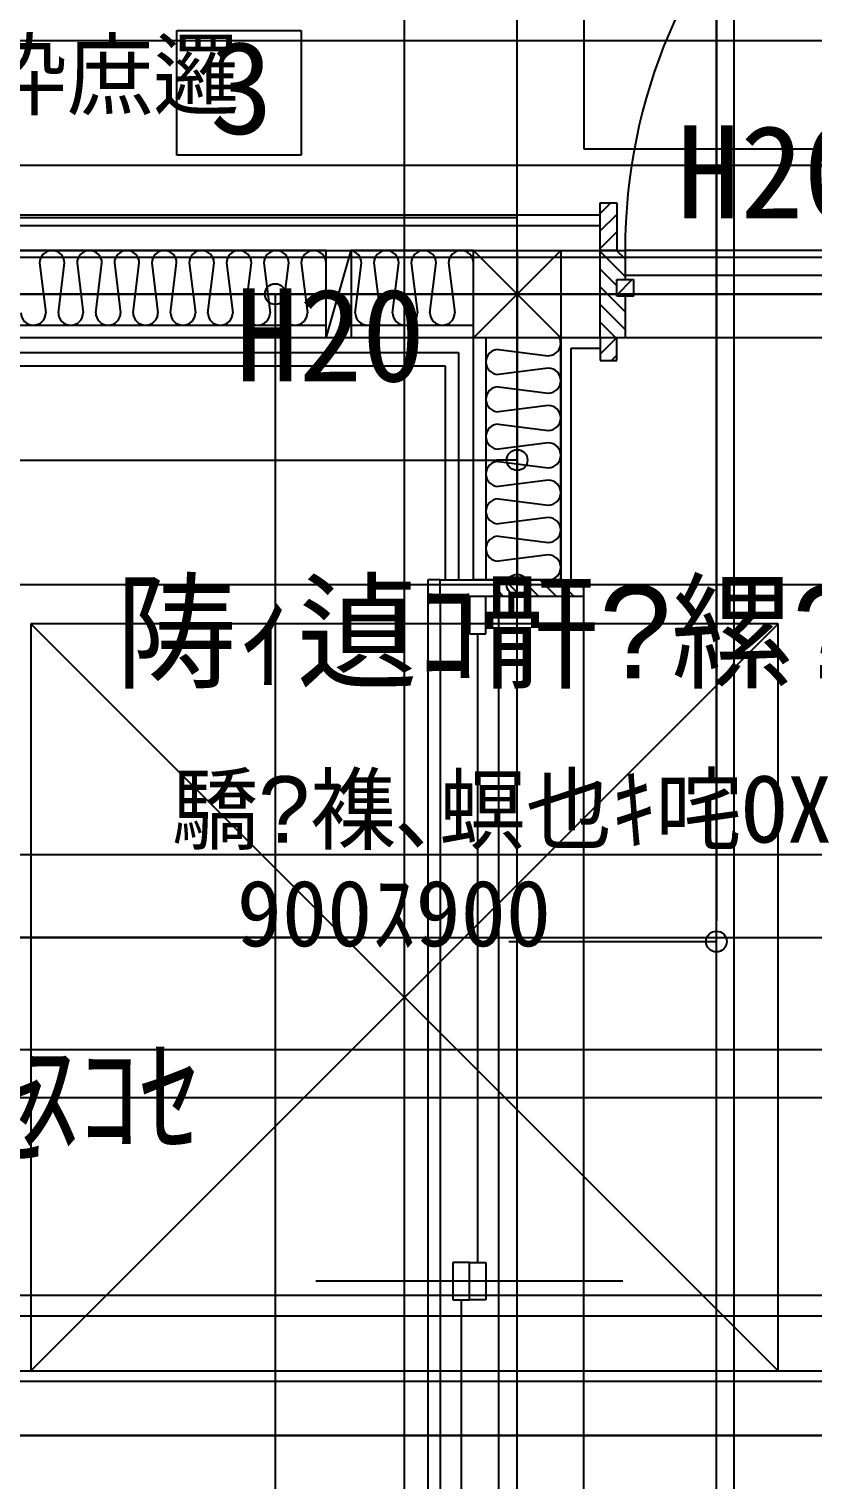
# Model space of a CAD drawing. Header units: metres. Extents: x 10908 to 27249, y 7268 to 22901.
# Drawn here: x 16917 to 17861, y 15502 to 17249 of the extents above; entities that cross this region are included whole.
import ezdxf

# ---------------------------------------------------------------- set-up
doc = ezdxf.new("R2010")
doc.units = ezdxf.units.M

msp = doc.modelspace()

# ---------------------------------------------------------------- linework, layer by layer
at = {"layer": '繝繝ｼ繧ｿ 001_1F'}
for p, q in [((17504.70625630324, 16980.03521913482), (17504.70625630324, 16730.03521913482)), ((17504.70625630324, 16980.03521913482), (17504.70625630324, 16980.03521913482)), ((17213.43691248357, 16929.99999999998), (17213.43691248357, 16904.99999999998)), ((17463.43691248357, 16929.99999999998), (17463.43691248357, 16929.99999999998)), ((17213.43691248357, 16904.99999999998), (17213.43691248357, 14528.13373608077)), ((17504.70625630324, 16829.99999999998), (17504.70625630324, 16579.99999999998)), ((17504.70625630324, 16829.99999999998), (17504.70625630324, 16829.99999999998)), ((17504.70625630324, 16829.99999999998), (17504.70625630324, 16829.99999999998)), ((15949.70625630324, 16730.03521913482), (17479.70625630324, 16730.03521913482)), ((17504.70625630324, 16730.03521913482), (17479.70625630324, 16730.03521913482)), ((17504.70625630324, 16730.03521913482), (17504.70625630324, 16730.03521913482)), ((15039.70625630324, 16579.99999999998), (17479.70625630324, 16579.99999999998)), ((17504.70625630324, 16579.99999999998), (17479.70625630324, 16579.99999999998)), ((17504.70625630324, 16579.99999999998), (17504.70625630324, 16579.99999999998)), ((17504.70625630324, 16579.99999999998), (17529.70625630324, 16579.99999999998)), ((17529.70625630324, 16579.99999999998), (18389.70625630324, 16579.99999999998)), ((17819.06213773286, 16532.63187687888), (16919.06213773286, 16532.63187687888)), ((16919.06213773286, 16532.63187687888), (16919.06213773286, 15632.631876878882)), ((16919.06213773286, 16532.63187687888), (17819.06213773286, 15632.63187687888)), ((16919.06213773286, 15632.63187687888), (17819.06213773286, 16532.63187687888)), ((17819.06213773286, 15632.631876878882), (17819.06213773286, 16532.63187687888)), ((17322.27889370944, 16155.005), (11602.5, 16155.005)), ((16899.70125630326, 15962.14680510019), (16924.70125630326, 15962.14680510019)), ((16924.70125630326, 15962.14680510019), (17874.70144861023, 15962.14680510019)), ((16859.69625630325, 15724.09067536002), (19193.05700869498, 15724.09067536002)), ((16919.06213773286, 15632.631876878882), (17819.06213773286, 15632.631876878882)), ((26390, 15555.005), (11602.5, 15555.005))]:
    msp.add_line(p, q, dxfattribs=at)
for centre in [(17213.43691248357, 16929.99999999998), (17504.70625630324, 16730.03521913482), (17504.70625630324, 16579.99999999998), (17504.70625630324, 16579.99999999998)]:
    msp.add_circle(centre, 12.5, dxfattribs=at)
at = {"layer": '繝繝ｼ繧ｿ 001_2F'}
for p, q in [((17504.70125630326, 10826.22525625462), (17504.70125630326, 21845)), ((17504.70125630326, 16980.04021913484), (17504.70125630326, 16730.04021913484)), ((17504.70125630326, 16980.04021913484), (17504.70125630326, 16980.04021913484)), ((26367.5, 16930.005), (11375, 16930.005)), ((17213.43191248359, 16930.005), (17213.43191248359, 16905.005)), ((17463.43191248359, 16930.005), (17463.43191248359, 16930.005)), ((17213.43191248359, 16905.005), (17213.43191248359, 14528.1387360808)), ((17504.70125630326, 16830.005), (17504.70125630326, 16580.005)), ((17504.70125630326, 16830.005), (17504.70125630326, 16830.005)), ((17504.70125630326, 16830.005), (17504.70125630326, 16830.005)), ((15949.70125630326, 16730.04021913484), (17479.70125630326, 16730.04021913484)), ((17504.70125630326, 16730.04021913484), (17479.70125630326, 16730.04021913484)), ((17504.70125630326, 16730.04021913484), (17504.70125630326, 16730.04021913484)), ((15039.70125630326, 16580.005), (17479.70125630326, 16580.005)), ((17504.70125630326, 16580.005), (17479.70125630326, 16580.005)), ((17504.70125630326, 16580.005), (17504.70125630326, 16580.005)), ((17504.70125630326, 16580.005), (17529.70125630326, 16580.005)), ((17529.70125630326, 16580.005), (18389.70125630326, 16580.005))]:
    msp.add_line(p, q, dxfattribs=at)
for centre in [(17213.43191248359, 16930.005), (17504.70125630326, 16730.04021913484), (17504.70125630326, 16580.005), (17504.70125630326, 16580.005)]:
    msp.add_circle(centre, 12.5, dxfattribs=at)
at = {"layer": '繝繝ｼ繧ｿ 001_R'}
for p, q in [((17504.70125630325, 16930.005), (15924.70125630326, 16930.005)), ((17504.70125630325, 14503.13873608079), (17504.70125630325, 16930.005))]:
    msp.add_line(p, q, dxfattribs=at)
at = {"layer": '繧ｫ繧ｿ繝ｭ繧ｰ驛ｨ蜩(螳ｶ蜈ｷ)_1F'}
for p, q in [((17585.14914139682, 17564.526294833337), (17585.14914139682, 17105.115013750004)), ((17585.14914139682, 17105.115013750004), (19385.14914139682, 17105.115013750004))]:
    msp.add_line(p, q, dxfattribs=at)
at = {"layer": '蜀螢∽ｻ穂ｸ_2F'}
for p, q in [((17604.70125630326, 17025.005), (16019.701256303259, 17025.005)), ((16007.201256303259, 17012.505), (17604.70125630326, 17012.505)), ((17569.70125630326, 16865.005), (17604.70125630326, 16865.005)), ((17569.70125630326, 16585.82186804036), (17569.70125630326, 16865.005))]:
    msp.add_line(p, q, dxfattribs=at)
at = {"layer": '螟門｣∽ｻ穂ｸ_2F'}
for p, q in [((15854.201256303259, 16859.505), (17434.20125630326, 16859.505)), ((17434.20125630326, 16859.504999999997), (17434.20125630326, 16585.82186804035)), ((15838.201256303259, 16843.505), (17418.20125630326, 16843.505)), ((17418.20125630326, 16843.504999999997), (17418.20125630326, 16585.82186804035))]:
    msp.add_line(p, q, dxfattribs=at)
at = {"layer": '螢_1F'}
msp.add_line((17882.211597305995, 15620.007170341165), (16899.70125630326, 15620.003571415644), dxfattribs=at)
at = {"layer": '螢_2F'}
for p, q in [((16887.230000000003, 16982.505), (17452.201256303262, 16982.505)), ((17274.701256303262, 16877.505), (17274.701256303262, 16982.505)), ((17274.701256303262, 16982.505), (17304.701256303262, 16982.505)), ((17274.701256303262, 16877.505), (17304.701256303262, 16982.505)), ((17304.701256303262, 16982.505), (17304.701256303262, 16877.505)), ((17557.201256303262, 16982.505), (17604.701256303262, 16982.505)), ((17604.70125630326, 16877.505), (17604.70125630326, 16982.505)), ((17452.201256303262, 16877.505), (16887.230000000003, 16877.505)), ((17304.701256303262, 16877.505), (17274.701256303262, 16877.505)), ((17452.20125630326, 16585.82186804036), (17452.20125630326, 16877.505)), ((17557.20125630326, 16877.505), (17557.20125630326, 16585.82186804036)), ((17604.701256303262, 16877.505), (17557.201256303262, 16877.505)), ((17557.20125630326, 16585.82186804036), (17452.20125630326, 16585.82186804036))]:
    msp.add_line(p, q, dxfattribs=at)
at = {"layer": '蟒ｺ蜈ｷ(譛ｨ陬ｽ謌ｸ)_1F'}
for p, q in [((17744.70125630326, 17710.005), (17744.70125630326, 16175.005)), ((17744.70125630326, 16150.005), (17744.70125630326, 16175.005)), ((17494.70125630326, 16150.005), (17744.70125630326, 16150.005)), ((17494.70125630326, 16150.005), (17494.70125630326, 16150.005)), ((17744.70125630326, 16150.005), (17744.70125630326, 16150.005))]:
    msp.add_line(p, q, dxfattribs=at)
msp.add_circle((17744.70125630326, 16150.005), 12.5, dxfattribs=at)
at = {"layer": '蟒ｺ蜈ｷ(譛ｨ陬ｽ謌ｸ)_2F'}
for p, q in [((17604.70125630326, 16982.505), (17604.70125630326, 17040.005)), ((17604.70125630326, 17040.005), (17624.70125630326, 17040.005)), ((17604.70125630326, 17027.319933988263), (17617.386322314997, 17040.005)), ((17624.70125630326, 17040.005), (17624.70125630326, 16982.505)), ((17604.70125630326, 17006.106730552667), (17624.70125630326, 17026.106730552667)), ((17604.70125630326, 16984.89352711707), (17624.70125630326, 17004.89352711707)), ((17604.70125630326, 16877.505), (17604.70125630326, 16982.505)), ((17604.70125630326, 16982.505), (17634.70125630326, 16982.505)), ((17624.70125630326, 16982.505), (17604.70125630326, 16982.505)), ((17604.70125630326, 16981.182490060917), (17634.70125630326, 16951.182490060917)), ((17623.525932621786, 16982.505), (17624.70125630326, 16983.680323681474)), ((17624.591949799767, 16982.505), (17634.701256303255, 16972.39569349651)), ((17634.70125630326, 16982.505), (17634.70125630326, 16947.505)), ((18304.70125630326, 16982.505), (17634.70125630326, 16982.505)), ((17604.70125630326, 16959.96928662532), (17624.70125630326, 16939.96928662532)), ((17624.70125630326, 16928.82750993909), (17643.378746364175, 16947.505000000005)), ((17624.70125630326, 16927.505), (17624.70125630326, 16947.505)), ((17624.70125630326, 16947.505), (17644.70125630326, 16947.505)), ((18304.70125630326, 16952.505), (17634.70125630326, 16952.505)), ((17644.70125630326, 16947.505), (17644.70125630326, 16927.505)), ((17604.70125630326, 16938.75608318972), (17634.70125630326, 16908.75608318972)), ((17604.70125630326, 16917.542879754124), (17634.70125630326, 16887.542879754124)), ((17644.70125630326, 16927.505), (17624.70125630326, 16927.505)), ((17634.70125630326, 16927.505), (17634.70125630326, 16877.505)), ((17644.591949799767, 16927.505), (17644.70125630326, 16927.61430650349)), ((17604.70125630326, 16896.329676318528), (17623.525932621786, 16877.505)), ((17634.70125630326, 16877.505), (17604.70125630326, 16877.505)), ((17624.70125630326, 16877.505), (17604.70125630326, 16877.505)), ((17604.70125630326, 16877.505), (17604.70125630326, 16850.005)), ((17604.70125630326, 16857.614306503492), (17624.59194979977, 16877.505000000005)), ((17624.70125630326, 16850.005), (17624.70125630326, 16877.505)), ((18304.70125630326, 16877.505), (17634.70125630326, 16877.505)), ((17604.70125630326, 16850.005), (17624.70125630326, 16850.005)), ((17618.305153235367, 16850.005), (17624.70125630326, 16856.401103067892))]:
    msp.add_line(p, q, dxfattribs=at)
msp.add_arc((18304.70125630326, 16982.505), 670.0000000000001, 90, 180, dxfattribs=at)
at = {"layer": '蟒ｺ蜈ｷ(驥大ｱ樒ｪ)_2F'}
for p, q in [((17412.20125630326, 16585.82186804036), (17397.20125630326, 16585.82186804036)), ((17397.20125630326, 16585.82186804036), (17397.20125630326, 14895.821868040359)), ((17412.20125630326, 16565.82186804036), (17412.20125630326, 16585.82186804036)), ((17412.20125630326, 16585.82186804036), (17482.20125630326, 16585.82186804036)), ((17482.20125630326, 16585.82186804036), (17482.20125630326, 16565.82186804036)), ((17482.20125630326, 16565.82186804036), (17482.20125630326, 16585.82186804036)), ((17482.20125630326, 16585.82186804036), (17584.70125630326, 16585.82186804036)), ((17509.62766317445, 16565.82186804036), (17489.62766317445, 16585.82186804036)), ((17530.840866610048, 16565.82186804036), (17510.840866610048, 16585.82186804036)), ((17552.054070045644, 16565.82186804036), (17532.054070045644, 16585.82186804036)), ((17573.26727348124, 16565.82186804036), (17553.26727348124, 16585.82186804036)), ((17584.70125630326, 16575.601088653937), (17574.480476916837, 16585.82186804036)), ((17584.70125630326, 16585.82186804036), (17584.70125630326, 16565.82186804036)), ((17482.20125630326, 16565.82186804036), (17412.20125630326, 16565.82186804036)), ((17412.20125630326, 16565.82186804036), (17412.20125630326, 14915.821868040359)), ((17447.20125630326, 16565.82186804036), (17447.20125630326, 16520.82186804036)), ((17467.20125630326, 16565.82186804036), (17447.20125630326, 16565.82186804036)), ((17467.20125630326, 16520.82186804036), (17467.20125630326, 16565.82186804036)), ((17488.414459738855, 16565.82186804036), (17482.20125630326, 16572.035071475955)), ((17482.20125630326, 16565.82186804036), (17482.20125630326, 14915.821868040359)), ((17584.70125630326, 16565.82186804036), (17482.20125630326, 16565.82186804036)), ((17584.70125630326, 16565.82186804036), (17584.70125630326, 14915.821868040359)), ((17447.20125630326, 16520.82186804036), (17467.20125630326, 16520.82186804036)), ((17457.20125630326, 16520.82186804036), (17457.20125630326, 15763.32186804036)), ((17427.20125630326, 15763.32186804036), (17427.20125630326, 15718.32186804036)), ((17447.20125630326, 15763.32186804036), (17427.20125630326, 15763.32186804036)), ((17447.20125630326, 15718.32186804036), (17447.20125630326, 15763.32186804036)), ((17447.20125630326, 15763.32186804036), (17467.20125630326, 15763.32186804036)), ((17447.20125630326, 15718.32186804036), (17447.20125630326, 15763.32186804036)), ((17467.20125630326, 15763.32186804036), (17467.20125630326, 15718.32186804036)), ((17632.20125630326, 15740.82186804036), (17262.20125630326, 15740.82186804036)), ((17427.20125630326, 15718.32186804036), (17447.20125630326, 15718.32186804036)), ((17437.20125630326, 15718.32186804036), (17437.20125630326, 14960.82186804036)), ((17467.20125630326, 15718.32186804036), (17447.20125630326, 15718.32186804036))]:
    msp.add_line(p, q, dxfattribs=at)
at = {"layer": '譁ｭ辭ｱ譚_2F'}
for p, q in [((17274.70125630326, 16982.505), (16887.23, 16982.505)), ((17274.70125630326, 16892.505), (17274.70125630326, 16982.505)), ((17452.20125630326, 16982.505), (17304.70125630326, 16982.505)), ((17304.70125630326, 16982.505), (17304.70125630326, 16892.505)), ((17452.20125630326, 16892.505), (17452.20125630326, 16982.505)), ((16929.70125630326, 16967.505), (16937.20125630326, 16907.505)), ((16952.20125630326, 16907.505), (16959.70125630326, 16967.505)), ((16974.70125630326, 16967.505), (16982.20125630326, 16907.505)), ((16997.20125630326, 16907.505), (17004.70125630326, 16967.505)), ((17019.70125630326, 16967.505), (17027.20125630326, 16907.505)), ((17042.20125630326, 16907.505), (17049.70125630326, 16967.505)), ((17064.70125630326, 16967.505), (17072.20125630326, 16907.505)), ((17087.20125630326, 16907.505), (17094.70125630326, 16967.505)), ((17109.70125630326, 16967.505), (17117.20125630326, 16907.505)), ((17132.20125630326, 16907.505), (17139.70125630326, 16967.505)), ((17154.70125630326, 16967.505), (17162.20125630326, 16907.505)), ((17177.20125630326, 16907.505), (17184.70125630326, 16967.505)), ((17199.70125630326, 16967.505), (17207.20125630326, 16907.505)), ((17222.20125630326, 16907.505), (17229.70125630326, 16967.505)), ((17244.70125630326, 16967.505), (17252.20125630326, 16907.505)), ((17309.70125630326, 16907.505), (17317.20125630326, 16967.505)), ((17332.20125630326, 16967.505), (17339.70125630326, 16907.505)), ((17354.70125630326, 16907.505), (17362.20125630326, 16967.505)), ((17377.20125630326, 16967.505), (17384.70125630326, 16907.505)), ((17399.70125630326, 16907.505), (17407.20125630326, 16967.505)), ((17422.20125630326, 16967.505), (17429.70125630326, 16907.505)), ((16887.23, 16892.505), (17274.70125630326, 16892.505)), ((17304.70125630326, 16892.505), (17452.20125630326, 16892.505)), ((17557.20125630326, 16877.505000000005), (17467.20125630326, 16877.505000000005)), ((17467.20125630326, 16877.505000000005), (17467.20125630326, 16585.82186804036)), ((17557.20125630326, 16585.82186804036), (17557.20125630326, 16877.505000000005)), ((17482.20125630326, 16863.32186804036), (17542.20125630326, 16855.82186804036)), ((17542.20125630326, 16840.82186804036), (17482.20125630326, 16833.32186804036)), ((17482.20125630326, 16818.32186804036), (17542.20125630326, 16810.82186804036)), ((17542.20125630326, 16795.82186804036), (17482.20125630326, 16788.32186804036)), ((17482.20125630326, 16773.32186804036), (17542.20125630326, 16765.82186804036)), ((17542.20125630326, 16750.82186804036), (17482.20125630326, 16743.32186804036)), ((17482.20125630326, 16728.32186804036), (17542.20125630326, 16720.82186804036)), ((17542.20125630326, 16705.82186804036), (17482.20125630326, 16698.32186804036)), ((17482.20125630326, 16683.32186804036), (17542.20125630326, 16675.82186804036)), ((17542.20125630326, 16660.82186804036), (17482.20125630326, 16653.32186804036)), ((17482.20125630326, 16638.32186804036), (17542.20125630326, 16630.82186804036)), ((17542.20125630326, 16615.82186804036), (17482.20125630326, 16608.32186804036)), ((17467.20125630326, 16585.82186804036), (17557.20125630326, 16585.82186804036))]:
    msp.add_line(p, q, dxfattribs=at)
for centre, radius, start, end in [((16944.70125630326, 16967.505), 15, 0, 180), ((16989.70125630326, 16967.505), 15, 0, 180), ((17034.70125630326, 16967.505), 15, 0, 180), ((17079.70125630326, 16967.505), 15, 0, 180), ((17124.70125630326, 16967.505), 15, 0, 180), ((17169.70125630326, 16967.505), 15, 0, 180), ((17214.70125630326, 16967.505), 15, 0, 180), ((17259.70125630326, 16967.505), 15, 0, 180), ((17302.201256303262, 16967.505), 14.99999999999656, -6.42603165642752e-12, 80.40593177315066), ((17347.20125630326, 16967.505), 15, 0, 180), ((17392.20125630326, 16967.505), 15, 0, 180), ((17437.20125630326, 16967.505), 15, 0, 180), ((16922.20125630326, 16907.505), 15, 180, 0), ((16967.20125630326, 16907.505), 15, 180, 0), ((17012.20125630326, 16907.505), 15, 180, 0), ((17057.20125630326, 16907.505), 15, 180, 0), ((17102.20125630326, 16907.505), 15, 180, 0), ((17147.20125630326, 16907.505), 15, 180, 0), ((17192.20125630326, 16907.505), 15, 180, 0), ((17237.20125630326, 16907.505), 15, 180, 0), ((17324.70125630326, 16907.505), 15, 180, 0), ((17369.70125630326, 16907.505), 15, 180, 0), ((17414.70125630326, 16907.505), 15, 180, 0), ((17542.20125630326, 16870.82186804036), 15.00000000000026, -89.99999999999461, 26.45802934390396), ((17482.20125630326, 16848.32186804036), 15, 90, -90.00000000000001), ((17542.20125630326, 16825.82186804036), 15, -90.00000000000001, 90), ((17482.20125630326, 16803.32186804036), 15, 90, -90.00000000000001), ((17542.20125630326, 16780.82186804036), 15, -90.00000000000001, 90), ((17482.20125630326, 16758.32186804036), 15, 90, -90.00000000000001), ((17542.20125630326, 16735.82186804036), 15, -90.00000000000001, 90), ((17482.20125630326, 16713.32186804036), 15, 90, -90.00000000000001), ((17542.20125630326, 16690.82186804036), 15, -90.00000000000001, 90), ((17482.20125630326, 16668.32186804036), 15, 90, -90.00000000000001), ((17542.20125630326, 16645.82186804036), 15, -90.00000000000001, 90), ((17482.20125630326, 16623.32186804036), 15, 90, -90.00000000000001), ((17542.20125630326, 16600.82186804036), 15, -90.00000000000001, 90)]:
    msp.add_arc(centre, radius, start, end, dxfattribs=at)
at = {"layer": '譟ｱ_2F'}
for p, q in [((17452.20125630326, 16877.505), (17452.20125630326, 16982.505)), ((17452.20125630326, 16982.505), (17557.20125630326, 16982.505)), ((17557.20125630326, 16877.505), (17452.20125630326, 16982.505)), ((17452.20125630326, 16877.505), (17557.20125630326, 16982.505)), ((17557.20125630326, 16982.505), (17557.20125630326, 16877.505)), ((17557.20125630326, 16877.505), (17452.20125630326, 16877.505))]:
    msp.add_line(p, q, dxfattribs=at)
at = {"layer": '豌ｴ蟷ｳ髱｢_1F'}
for p, q in [((17058.43691248357, 15632.499999999995), (16887.201256303255, 15632.499999999995)), ((19172.701208421888, 15632.499999999995), (17233.43691248357, 15632.499999999995))]:
    msp.add_line(p, q, dxfattribs=at)
at = {"layer": '閠仙鴨螢_2F'}
for p, q in [((17094.735, 17097.5), (17094.735, 17247.5)), ((17094.735, 17247.5), (17244.735, 17247.5)), ((17244.735, 17247.5), (17244.735, 17097.5)), ((17244.735, 17097.5), (17094.735, 17097.5)), ((16834.73, 17022.5), (17504.74, 17022.5)), ((16834.73, 17022.5), (17504.74, 17022.5))]:
    msp.add_line(p, q, dxfattribs=at)
at = {"layer": '騾壹ｊ闃ｯ_1F'}
for p, q in [((17369.1413930898, 10010.000000000015), (17369.141393089827, 22204.996200298887)), ((17504.74567377915, 9324.981782822959), (17504.745673779176, 22204.98178282296)), ((17744.73125630323, 9325.00500000002), (17744.731256303254, 22205.00500000002)), ((17766.25382211796, 10010.000000000022), (17766.253822117986, 22205.00500000002)), ((13514.731256303245, 17235.55237087738), (24358.081256303234, 17235.552370877358)), ((13953.36333333331, 17085.56055555557), (24358.081256303238, 17085.56055555555)), ((13801.696666666643, 16974.54009108022), (24358.081256303238, 16974.540091080198)), ((13514.73125630324, 16930.00500000002), (24358.08125630324, 16930.004999999997)), ((13514.73125630324, 16255.030068942831), (24358.08125630324, 16255.03006894281)), ((13514.73125630324, 16155.00500000002), (24358.08125630324, 16155.004999999997)), ((13514.731256303248, 16020.00500000001), (24358.08125630325, 16020.004999999988)), ((13514.731256303237, 15698.97254796713), (24358.081256303238, 15698.972547967109)), ((13514.731256303237, 15555.00500000002), (24358.081256303238, 15555.004999999997))]:
    msp.add_line(p, q, dxfattribs=at)
at = {"layer": '騾壹ｊ闃ｯ_2F'}
for p, q in [((17369.1413930898, 10010.000000000015), (17369.141393089827, 22204.996200298887)), ((17504.74567377915, 9324.981782822959), (17504.745673779176, 22204.98178282296)), ((17744.73125630323, 9325.00500000002), (17744.731256303254, 22205.00500000002)), ((17766.25382211796, 10010.000000000022), (17766.253822117986, 22205.00500000002)), ((13514.731256303245, 17235.55237087738), (24358.081256303234, 17235.552370877358)), ((13953.36333333331, 17085.56055555557), (24358.081256303238, 17085.56055555555)), ((13801.696666666643, 16974.54009108022), (24358.081256303238, 16974.540091080198)), ((13514.73125630324, 16930.00500000002), (24358.08125630324, 16930.004999999997)), ((13514.73125630324, 16255.030068942831), (24358.08125630324, 16255.03006894281)), ((13514.73125630324, 16155.00500000002), (24358.08125630324, 16155.004999999997)), ((13514.731256303248, 16020.00500000001), (24358.08125630325, 16020.004999999988)), ((13514.731256303237, 15698.97254796713), (24358.081256303238, 15698.972547967109)), ((13514.731256303237, 15555.00500000002), (24358.081256303238, 15555.004999999997))]:
    msp.add_line(p, q, dxfattribs=at)
at = {"layer": '騾壹ｊ闃ｯ_R'}
for p, q in [((17369.1413930898, 10010.000000000015), (17369.141393089827, 22204.996200298887)), ((17504.74567377915, 9324.981782822959), (17504.745673779176, 22204.98178282296)), ((17744.73125630323, 9325.00500000002), (17744.731256303254, 22205.00500000002)), ((17766.25382211796, 10010.000000000022), (17766.253822117986, 22205.00500000002)), ((13514.731256303245, 17235.55237087738), (24358.081256303234, 17235.552370877358)), ((13953.36333333331, 17085.56055555557), (24358.081256303238, 17085.56055555555)), ((13801.696666666643, 16974.54009108022), (24358.081256303238, 16974.540091080198)), ((13514.73125630324, 16930.00500000002), (24358.08125630324, 16930.004999999997)), ((13514.73125630324, 16255.030068942831), (24358.08125630324, 16255.03006894281)), ((13514.73125630324, 16155.00500000002), (24358.08125630324, 16155.004999999997)), ((13514.731256303248, 16020.00500000001), (24358.08125630325, 16020.004999999988)), ((13514.731256303237, 15698.97254796713), (24358.081256303238, 15698.972547967109)), ((13514.731256303237, 15555.00500000002), (24358.081256303238, 15555.004999999997))]:
    msp.add_line(p, q, dxfattribs=at)

# ---------------------------------------------------------------- texts
at = {"layer": '繝繝ｼ繧ｿ 001_1F'}
for s, height, p in [('謇区ｴ怜勣莉伜庶邏', 80, (16286.31311951064, 17154.27797082316)), ('H20', 112, (17165.41329510749, 16824.81904245988)), ('ｾ\x80ｾ晢ｽｸｾ夲ｽｽ', 80, (16265.62594182637, 16684.04196755857)), ('陦ｨ遉ｺ骭\uf8f0縲\x80譏弱°繧顔ｪ', 112, (17021.10901835183, 16467.07632153785)), ('驕\uf8f0襍､螟也ｷ咤OX', 80, (17089.012293208172, 16269.249828771468)), ('900ｽ900', 80, (17167.041554181036, 16144.249828771468)), ('蠎贋ｸ具ｽｴｽｱｽｺｾ', 112, (16103.84603746576, 15905.98933201763))]:
    msp.add_text(s, height=height, dxfattribs=at).set_placement(p)
at = {"layer": '繝繝ｼ繧ｿ 001_2F'}
for s, p in [('H20', (17697.26130534732, 17021.48769385205)), ('ｾ\x80ｾ橸ｽｳｾ晢ｾ暦ｽｲｾ', (15759.880135802108, 15889.362563285082)), ('ｽｺｾ晢ｽｾｾ晢ｾ', (15832.707446043449, 15724.362563285082))]:
    msp.add_text(s, height=112, dxfattribs=at).set_placement(p)
at = {"layer": '閠仙鴨螢_2F'}
msp.add_text('3', height=112, dxfattribs=at).set_placement((17134.735, 17122.966925096913))
at = {"layer": '驛ｨ螻_1F'}
for s, p in [('ｼCH 2,500ｼ', (15942.737394855218, 16942.9674)), ('荳企Κ蜿守ｴ', (16088.394515337899, 15970.4674)), ('ｼCH 2,500ｼ', (15942.739894855218, 15805.4674))]:
    msp.add_text(s, height=112, dxfattribs=at).set_placement(p)

doc.saveas('drawing.dxf')
